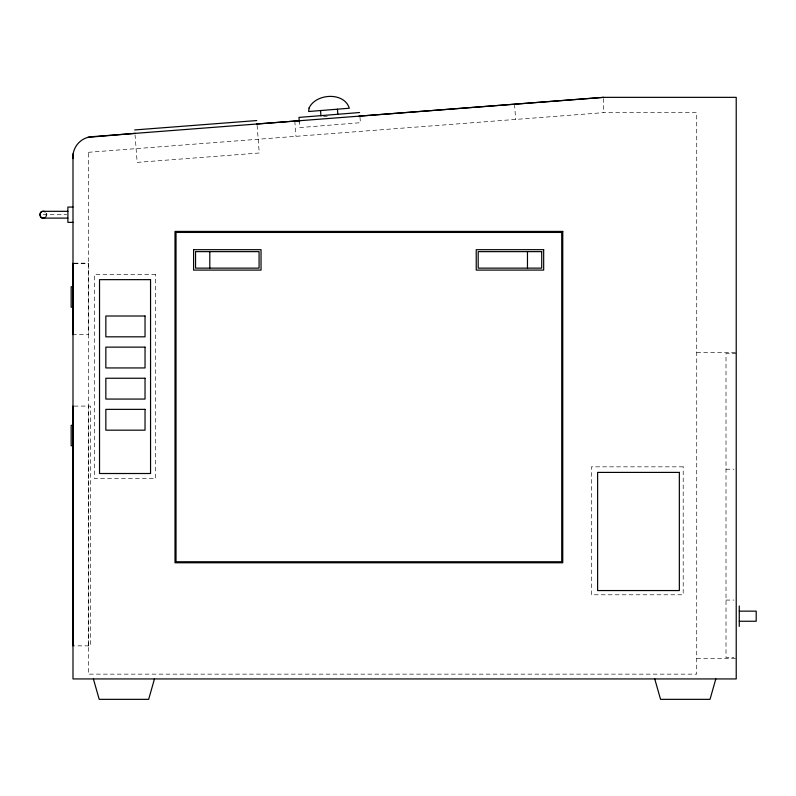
<?xml version="1.0" encoding="UTF-8"?>
<svg xmlns="http://www.w3.org/2000/svg" width="796" height="796" viewBox="0 0 796 796"><rect width="100%" height="100%" fill="white"/><g stroke="black" fill="none" stroke-linecap="round" stroke-linejoin="round"><path stroke-width="0.6" stroke-dasharray="3.98 2.98" d="M88.296 645.864L88.296 406.089M45.999 216.651L46.277 213.268M45.611 217.119L46.486 215.597L46.148 213.02M323.524 116.763L327.305 116.455M88.276 152.315L603.567 112.654L696.729 112.654L696.729 674.142L88.296 674.142L88.296 152.285M43.203 214.721L66.755 214.721M74.157 263.237L88.296 263.237L88.296 334.658L74.167 334.668M74.157 263.237L88.286 263.237M696.729 352.429L736.22 352.429M736.22 353.454L726.012 353.454L726.012 657.516L733.952 657.516M74.177 406.089L90.356 406.089L90.356 645.864L74.177 645.864M726.012 469.212L733.952 469.212M726.012 600.075L733.952 600.075M696.729 658.541L736.22 658.541M359.971 117.042L360.429 122.693L299.784 127.579L299.336 121.927M514.505 104.196L515.679 119.45M294.809 121.082L295.983 136.345M257.118 125.36L259.247 153.001L137.171 162.394L135.041 134.753M603.567 98.525L603.547 112.694M155.648 274.54L94.435 274.54L94.435 478.615L155.648 478.615L155.648 274.54M683.197 466.834L591.358 466.834L591.358 594.791L683.197 594.791L683.197 466.834"/><path stroke-width="1.19" d="M72.993 645.864L73.003 406.089M209.796 268.133L209.796 251.636M358.966 116.146L603.547 97.351L736.22 97.351L736.22 678.938L72.993 678.938L72.993 155.648M72.973 155.817L73.332 153.031M154.464 678.938L148.663 699.346L99.201 699.346L93.401 678.938M715.813 678.938L710.012 699.346L660.551 699.346L654.75 678.938M44.904 217.666C40.039 220.472 37.581 211.308 43.203 211.318L67.889 211.318M44.656 217.796C38.049 220.373 39.064 208.283 45.143 211.925M87.849 137.36L135.181 133.35M359.613 112.525L298.968 117.41L299.336 121.927M134.673 129.947L256.75 120.554M256.611 124.017L299.973 120.684M603.567 97.351L90.595 136.793A20.467 20.467 0 0 0 72.973 158.623M72.983 207.059L67.879 207.059L67.879 222.373L72.983 222.373M42.914 218.104L67.889 218.114M73.003 286.749L71.162 286.749L71.162 307.156L73.003 307.156M73.003 425.313L71.162 425.313L71.162 445.72L73.003 445.72M739.275 611.149L756.2 611.149L756.2 621.248L739.275 621.248M337.434 109.191L337.862 114.534M320.529 110.554L320.957 115.888M72.973 263.237L72.993 334.668M739.275 606.005L739.275 626.392M527.469 251.636L527.469 268.133M193.587 249.685L193.587 270.093L261.038 270.093L261.038 249.685L193.587 249.685M195.547 251.636L195.547 268.133L259.078 268.133L259.078 251.636L195.547 251.636M309.057 108.027L308.639 111.51L349.325 108.236C344.2 91.63 315.813 93.351 309.057 108.027M562.752 231.417L175.011 231.417L175.011 562.772L562.752 562.772L562.752 231.417M561.727 232.432L176.025 232.432L176.025 561.757L561.727 561.757L561.727 232.432M543.668 249.675L476.227 249.685L476.227 270.093L543.668 270.083L543.668 249.675M541.718 251.636L478.187 251.636L478.187 268.133L541.718 268.133L541.718 251.636M150.553 279.645L99.53 279.645L99.53 473.511L150.553 473.511L150.553 279.645M145.031 316.012L105.848 316.012L105.848 336.827L145.031 336.827L145.031 316.012M145.031 347.136L105.848 347.136L105.848 367.941L145.031 367.941L145.031 347.136M145.031 378.249L105.848 378.249L105.848 399.065L145.031 399.065L145.031 378.249M145.031 409.363L105.848 409.363L105.848 430.178L145.031 430.178L145.031 409.363M679.346 472.406L597.617 472.406L597.617 590.552L679.346 590.552L679.346 472.406"/></g></svg>
